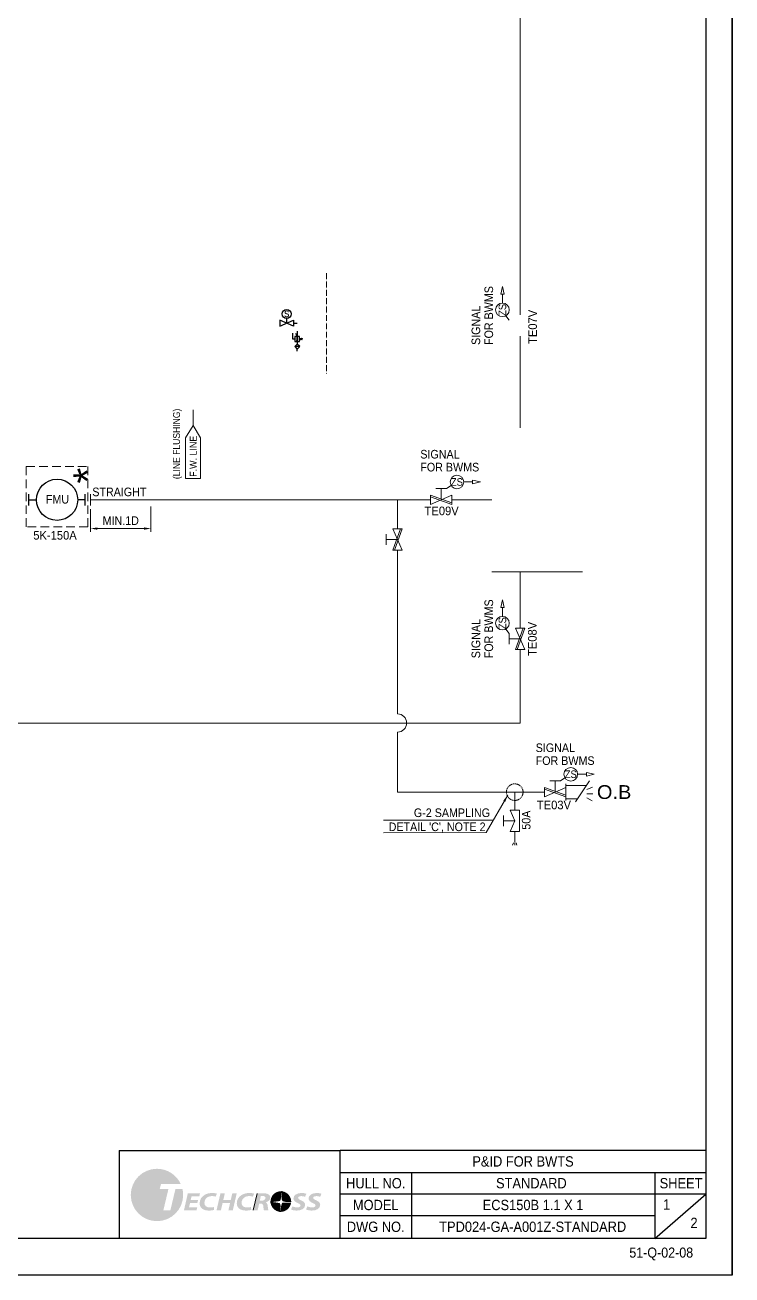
# Model space of a CAD drawing. Extents: x -1315200 to -1014507, y 2616811 to 2674779.
# Drawn here: x -1172643 to -1152124, y 2616811 to 2653084 of the extents above; entities that cross this region are included whole.
import ezdxf

# ---------------------------------------------------------------- set-up
doc = ezdxf.new("R2010")
doc.units = 0
doc.header["$LTSCALE"] = 25
doc.header["$MEASUREMENT"] = 0
doc.header["$PDMODE"] = 3
doc.header["$PDSIZE"] = -7
for name, pattern in [('DASHED', [0.75, 0.5, -0.25]), ('Dashed_dotted', [9.714286, 6.857143, -1.428571, 0, -1.428571]), ('HIDDEN', [0.375, 0.25, -0.125]), ('PHANTOM', [63.5, 31.75, -6.35, 6.35, -6.35, 6.35, -6.35]), ('PHANTOM2', [31.75, 15.875, -3.175, 3.175, -3.175, 3.175, -3.175])]:
    doc.linetypes.add(name, pattern=pattern)
doc.layers.get('0').update_dxf_attribs({"linetype": 'CONTINUOUS', "lineweight": 9})
doc.layers.get('DEFPOINTS').update_dxf_attribs({"linetype": 'CONTINUOUS'})
doc.layers.add('0.1 Defpoints', color=7, linetype='CONTINUOUS', plot=False)
doc.layers.add('0.2 Dwg sheet', color=7, linetype='CONTINUOUS')
doc.layers.add('0.3 Text', color=7, linetype='CONTINUOUS')
for name, color, linetype, lineweight in [('0.4 Maker scope box', 3, 'HIDDEN', 9), ('0.5 Dim', 1, 'CONTINUOUS', 9), ('1.1 Y_Pipe', 7, 'CONTINUOUS', 13), ('1.10 Air line', 253, 'PHANTOM', 9), ('1.4 M_Pipe', 7, 'CONTINUOUS', 25), ('1.5 M_Equip', 4, 'CONTINUOUS', 30), ('1.7 Signal', 6, 'ZIGZAG', 9), ('1.9 Arrow', 1, 'CONTINUOUS', 9)]:
    doc.layers.add(name, color=color, linetype=linetype, lineweight=lineweight)
doc.styles.add('ARIAL', font='arial.ttf')
doc.styles.get("Standard").update_dxf_attribs({"font": '', "width": 0.95, "height": 250})
doc.styles.get('Standard').set_extended_font_data('Gulim')
doc.linetypes.add('ZIGZAG', pattern='A,0.0001,-0.2,[131,ltypeshp.shx,S=0.2,R=0,X=-0.2,Y=0],-0.4,[131,ltypeshp.shx,S=0.2,R=180,X=0.2,Y=0],-0.2', length=0.8001)
doc.dimstyles.new('TC50', dxfattribs={"dimtxt": 250, "dimasz": 200, "dimexe": 100, "dimexo": 100, "dimgap": 100, "dimtad": 1, "dimtoh": 1, "dimdec": 0, "dimrnd": 0.0005, "dimzin": 9, "dimdsep": 46, "dimtxsty": 'Standard', "dimcen": -3.5, "dimclrd": 1, "dimclre": 1, "dimazin": 2, "dimtfac": 0.6, "dimtdec": 0, "dimtmove": 0, "dimatfit": 3, "dimfxl": 4, "dimtolj": 1, "dimlwd": 15, "dimlwe": 15, "dimarcsym": 0})

# ---------------------------------------------------------------- blocks, each defined once
blk = doc.blocks.new('양식 51-Q-02-08')
at = {"layer": '0.1 Defpoints'}
blk.add_lwpolyline([(-2677005, 1033560), (-2613196, 1033560), (-2613196, 988132), (-2677005, 988132)], close=True, dxfattribs=at)
at = {"layer": '0.2 Dwg sheet'}
for p, q in [((-2630979, 991742), (-2624571, 991742)), ((-2630979, 991742), (-2630979, 989196)), ((-2624571, 989196), (-2624571, 991742)), ((-2613953, 991742), (-2624571, 991742)), ((-2624571, 991110), (-2613953, 991110)), ((-2622500, 991110), (-2622500, 989196)), ((-2615440, 991110), (-2615440, 989196)), ((-2613953, 990478), (-2624571, 990478)), ((-2615440, 989196), (-2613953, 990478)), ((-2615440, 989846), (-2624571, 989846))]:
    blk.add_line(p, q, dxfattribs=at)
blk.add_lwpolyline([(-2613953, 989196), (-2676245, 989196), (-2676245, 1032800), (-2613953, 1032800)], close=True, dxfattribs=at)
at = {"layer": '0.2 Dwg sheet', "insert": (-2623536, 989529), "char_height": 300, "width": 2070.81, "attachment_point": 5}
blk.add_mtext('DWG NO.', dxfattribs=at)
at = {"layer": '0.3 Text', "width": 0.95}
blk.add_text('51-Q-02-08', height=291.7, dxfattribs=at).set_placement((-2616177, 988637))
at = {"layer": '0.3 Text', "char_height": 300, "attachment_point": 5}
for s, insert, width in [('HULL NO.', (-2623536, 990794), 2070.81), ('\\A1;SHEET', (-2614674, 990794), 1532.09), ('MODEL', (-2623536, 990162), 2070.81)]:
    blk.add_mtext(s, dxfattribs=dict(at, insert=insert, width=width))
blk = doc.blocks.new('*D505')
at = {"layer": '0.5 Dim', "color": 1, "linetype": 'ByBlock', "lineweight": 15, "ltscale": 30, "transparency": 16777216}
for p, q in [((-1170741, 2639039), (-1170741, 2638372)), ((-1168987, 2639116), (-1168987, 2638372)), ((-1170541, 2638472), (-1169187, 2638472))]:
    blk.add_line(p, q, dxfattribs=at)
at = {"layer": '0.5 Dim', "color": 1, "linetype": 'Continuous', "ltscale": 30, "transparency": 16777216}
for points in [[(-1170541, 2638505), (-1170541, 2638438), (-1170741, 2638472)], [(-1169187, 2638505), (-1169187, 2638438), (-1168987, 2638472)]]:
    blk.add_solid(points, dxfattribs=at)
at = {"layer": 'DEFPOINTS', "color": 0, "linetype": 'Continuous', "ltscale": 30, "transparency": 16777216}
for p in [(-1168987, 2639216), (-1170741, 2639139), (-1168987, 2638472)]:
    blk.add_point(p, dxfattribs=at)
at = {"layer": '0.5 Dim', "color": 0, "linetype": 'Continuous', "ltscale": 30, "transparency": 16777216, "insert": (-1169864, 2638702), "char_height": 250, "attachment_point": 5}
blk.add_mtext('\\A1;MIN.1D', dxfattribs=at)

msp = doc.modelspace()

# ---------------------------------------------------------------- hatches: boundary and pattern name
at = {"layer": '0.2 Dwg sheet', "lineweight": 0}
h = msp.add_hatch(color=256, dxfattribs=at)
h.dxf.hatch_style = 2
edge = h.paths.add_edge_path()
edge.add_spline(control_points=[(-1168276.2, 2619306.7), (-1168276.2, 2619306.7), (-1168423.3, 2618690), (-1168423.3, 2618690), (-1168423.3, 2618690), (-1168627.1, 2618690), (-1168627.1, 2618690), (-1168627.1, 2618690), (-1168479.9, 2619306.7), (-1168479.9, 2619306.7), (-1168479.9, 2619306.7), (-1168731.8, 2619306.7), (-1168731.8, 2619306.7), (-1168731.8, 2619306.7), (-1168696.4, 2619448.5), (-1168696.4, 2619448.5), (-1168696.4, 2619448.5), (-1168121.1, 2619448.5), (-1168121.1, 2619448.5), (-1168240.8, 2619711.1), (-1168505.4, 2619893.7), (-1168812.9, 2619893.7), (-1169232.6, 2619893.7), (-1169572.9, 2619553.4), (-1169572.9, 2619133.6), (-1169572.9, 2618713.8), (-1169232.6, 2618373.5), (-1168812.9, 2618373.5), (-1168393, 2618373.5), (-1168052.8, 2618713.8), (-1168052.8, 2619133.6), (-1168052.8, 2619193.2), (-1168059.9, 2619251), (-1168072.8, 2619306.7), (-1168072.8, 2619306.7), (-1168276.2, 2619306.7), (-1168276.2, 2619306.7)], knot_values=[0, 0, 0, 0, 1, 1, 1, 2, 2, 2, 3, 3, 3, 4, 4, 4, 5, 5, 5, 6, 6, 6, 7, 7, 7, 8, 8, 8, 9, 9, 9, 10, 10, 10, 11, 11, 11, 12, 12, 12, 12], degree=3, periodic=0)
h = msp.add_hatch(color=256, dxfattribs=at)
h.dxf.hatch_style = 2
h.paths.add_polyline_path([(-1167641.6, 2618899.5), (-1167853.5, 2618899.5), (-1167881, 2618779.3), (-1167642.5, 2618779.3), (-1167663.7, 2618689.1), (-1168029.9, 2618689.1), (-1167916.4, 2619183.1), (-1167562.7, 2619183.1), (-1167584, 2619093.1), (-1167809.1, 2619093.1), (-1167834, 2618988.1), (-1167620.3, 2618988.1)])
h = msp.add_hatch(color=256, dxfattribs=at)
h.dxf.hatch_style = 2
edge = h.paths.add_edge_path()
edge.add_spline(control_points=[(-1167153.1, 2618702.3), (-1167185, 2618690.6), (-1167238.2, 2618681.1), (-1167309.9, 2618681.1), (-1167468.6, 2618681.1), (-1167574.1, 2618760.2), (-1167574.1, 2618890.8), (-1167574.1, 2619002.9), (-1167513.9, 2619089.3), (-1167423.4, 2619139.2), (-1167361.3, 2619174.3), (-1167288.6, 2619191.2), (-1167204.5, 2619191.2), (-1167139.8, 2619191.2), (-1167091, 2619178.7), (-1167073.3, 2619170.8), (-1167073.3, 2619170.8), (-1167108.8, 2619084.9), (-1167108.8, 2619084.9), (-1167125.6, 2619092.2), (-1167165.6, 2619101), (-1167216.9, 2619101), (-1167268.3, 2619101), (-1167317.1, 2619087.9), (-1167353.3, 2619062.9), (-1167403, 2619028.5), (-1167435.8, 2618972), (-1167435.8, 2618903.2), (-1167435.8, 2618824), (-1167381.8, 2618771.2), (-1167277.1, 2618771.2), (-1167234.6, 2618771.2), (-1167192.9, 2618777), (-1167163.6, 2618787.4), (-1167163.6, 2618787.4), (-1167153.1, 2618702.3), (-1167153.1, 2618702.3)], knot_values=[0, 0, 0, 0, 1, 1, 1, 2, 2, 2, 3, 3, 3, 4, 4, 4, 5, 5, 5, 6, 6, 6, 7, 7, 7, 8, 8, 8, 9, 9, 9, 10, 10, 10, 11, 11, 11, 12, 12, 12, 12], degree=3, periodic=0)
h = msp.add_hatch(color=256, dxfattribs=at)
h.dxf.hatch_style = 2
h.paths.add_polyline_path([(-1166842.8, 2619183.1), (-1166887.1, 2618991.2), (-1166670.9, 2618991.2), (-1166626.6, 2619183.1), (-1166497.9, 2619183.1), (-1166611.4, 2618689.1), (-1166739.1, 2618689.1), (-1166692.1, 2618897.3), (-1166909.4, 2618897.3), (-1166956.3, 2618689.1), (-1167083.9, 2618689.1), (-1166970.5, 2619183.1)])
h = msp.add_hatch(color=256, dxfattribs=at)
h.dxf.hatch_style = 2
edge = h.paths.add_edge_path()
edge.add_spline(control_points=[(-1166075, 2618702.3), (-1166106.8, 2618690.6), (-1166160, 2618681.1), (-1166231.8, 2618681.1), (-1166390.5, 2618681.1), (-1166496, 2618760.2), (-1166496, 2618890.8), (-1166496, 2619002.9), (-1166435.7, 2619089.3), (-1166345.4, 2619139.2), (-1166283.2, 2619174.3), (-1166210.5, 2619191.2), (-1166126.3, 2619191.2), (-1166061.6, 2619191.2), (-1166012.9, 2619178.7), (-1165995.2, 2619170.8), (-1165995.2, 2619170.8), (-1166030.6, 2619084.9), (-1166030.6, 2619084.9), (-1166047.3, 2619092.2), (-1166087.3, 2619101), (-1166138.7, 2619101), (-1166190.2, 2619101), (-1166238.8, 2619087.9), (-1166275.3, 2619062.9), (-1166324.9, 2619028.5), (-1166357.7, 2618972), (-1166357.7, 2618903.2), (-1166357.7, 2618824), (-1166303.7, 2618771.2), (-1166199, 2618771.2), (-1166156.5, 2618771.2), (-1166114.8, 2618777), (-1166085.6, 2618787.4), (-1166085.6, 2618787.4), (-1166075, 2618702.3), (-1166075, 2618702.3)], knot_values=[0, 0, 0, 0, 1, 1, 1, 2, 2, 2, 3, 3, 3, 4, 4, 4, 5, 5, 5, 6, 6, 6, 7, 7, 7, 8, 8, 8, 9, 9, 9, 10, 10, 10, 11, 11, 11, 12, 12, 12, 12], degree=3, periodic=0)
at = {"layer": '0.2 Dwg sheet', "linetype": 'Continuous', "lineweight": 0}
h = msp.add_hatch(color=256, dxfattribs=at)
h.paths.add_polyline_path([(-1165523.9, 2619082), (-1165532.6, 2619107), (-1165567.9, 2619145.6), (-1165623.3, 2619171.4), (-1165693.4, 2619183.6), (-1165770.3, 2619185.7), (-1165842.1, 2619182.2), (-1165905, 2619173.6), (-1166016.6, 2618689.5), (-1166013.6, 2618689.1), (-1165890.9, 2618689.1), (-1165846.5, 2618883.9), (-1165800.1, 2618883.9), (-1165785.8, 2618882.7), (-1165761.1, 2618875.2), (-1165743.2, 2618860), (-1165731.2, 2618834.6), (-1165714.4, 2618709.8), (-1165710.7, 2618693.5), (-1165703.5, 2618689), (-1165577.8, 2618689), (-1165583.9, 2618708.1), (-1165589.2, 2618736.9), (-1165602.6, 2618841.4), (-1165609.2, 2618867.8), (-1165634.5, 2618906.4), (-1165657.6, 2618920.2), (-1165657.6, 2618922.2), (-1165643.8, 2618926.2), (-1165597.8, 2618945.5), (-1165561.4, 2618971.8), (-1165535.1, 2619006.1), (-1165522.7, 2619048), (-1165522.2, 2619068)])
h.paths.add_polyline_path([(-1165663.8, 2619034, -0.1380365), (-1165695, 2618990.4, -0.1340355), (-1165767, 2618967.5), (-1165829.1, 2618967.5), (-1165799.4, 2619103.7), (-1165736.4, 2619103.7, -0.1816988), (-1165676.6, 2619084, -0.2969134)], flags=16)
at = {"layer": '0.2 Dwg sheet', "lineweight": 0}
h = msp.add_hatch(color=256, dxfattribs=at)
h.dxf.hatch_style = 2
edge = h.paths.add_edge_path()
edge.add_spline(control_points=[(-1165193.4, 2619241), (-1165201.8, 2619241.7), (-1165210.2, 2619242.3), (-1165218.8, 2619242.3), (-1165319.7, 2619242.3), (-1165408.7, 2619192.1), (-1165462.8, 2619115.5), (-1165473.8, 2619098.1), (-1165483.8, 2619079.7), (-1165492, 2619060), (-1165504, 2619031.2), (-1165511.8, 2619001.8), (-1165515.9, 2618972.6), (-1165516.8, 2618963.1), (-1165517.4, 2618953.5), (-1165517.4, 2618943.7), (-1165517.4, 2618943.2), (-1165517.3, 2618942.6), (-1165517.3, 2618942), (-1165405, 2618949.3), (-1165274.1, 2618962.1), (-1165257.9, 2618969.3), (-1165237, 2618978.7), (-1165205.4, 2619165.6), (-1165193.4, 2619241)], knot_values=[0, 0, 0, 0, 1, 1, 1, 2, 2, 2, 3, 3, 3, 4, 4, 4, 5, 5, 5, 6, 6, 6, 7, 7, 7, 8, 8, 8, 8], degree=3, periodic=0)
h = msp.add_hatch(color=256, dxfattribs=at)
h.dxf.hatch_style = 2
edge = h.paths.add_edge_path()
edge.add_spline(control_points=[(-1165266.9, 2618889.2), (-1165290.3, 2618903.5), (-1165419.8, 2618911.4), (-1165515.9, 2618915.4), (-1165502.5, 2618773.5), (-1165389.9, 2618660.5), (-1165248.1, 2618646.7), (-1165240.3, 2618776.7), (-1165232.7, 2618868.5), (-1165266.9, 2618889.2)], knot_values=[0, 0, 0, 0, 1, 1, 1, 2, 2, 2, 3, 3, 3, 3], degree=3, periodic=0)
h = msp.add_hatch(color=256, dxfattribs=at)
h.dxf.hatch_style = 2
edge = h.paths.add_edge_path()
edge.add_spline(control_points=[(-1165215.2, 2618645.4), (-1165066.2, 2618647.1), (-1164943.7, 2618758.1), (-1164923.5, 2618902), (-1165043.5, 2618899.2), (-1165145.3, 2618895.7), (-1165159.8, 2618892.8), (-1165186.8, 2618887.1), (-1165206.8, 2618726.9), (-1165215.2, 2618645.4)], knot_values=[0, 0, 0, 0, 1, 1, 1, 2, 2, 2, 3, 3, 3, 3], degree=3, periodic=0)
h = msp.add_hatch(color=256, dxfattribs=at)
h.dxf.hatch_style = 2
edge = h.paths.add_edge_path()
edge.add_spline(control_points=[(-1165161.8, 2618959.5), (-1165146.5, 2618949.4), (-1165042.2, 2618943.5), (-1164920.4, 2618940), (-1164920.4, 2618941.2), (-1164920.3, 2618942.4), (-1164920.3, 2618943.7), (-1164920.3, 2619090.3), (-1165026, 2619212), (-1165165.4, 2619237.2), (-1165175.3, 2619152.2), (-1165191.5, 2618979.1), (-1165161.8, 2618959.5)], knot_values=[0, 0, 0, 0, 1, 1, 1, 2, 2, 2, 3, 3, 3, 4, 4, 4, 4], degree=3, periodic=0)
h = msp.add_hatch(color=256, dxfattribs=at)
h.dxf.hatch_style = 2
edge = h.paths.add_edge_path()
edge.add_spline(control_points=[(-1164881.9, 2618803.5), (-1164846.4, 2618786), (-1164796.8, 2618771.9), (-1164740.9, 2618771.9), (-1164692.2, 2618771.9), (-1164646.9, 2618791), (-1164646.9, 2618829.1), (-1164646.9, 2618857.7), (-1164672.7, 2618875.3), (-1164727.5, 2618899.5), (-1164790.5, 2618927.4), (-1164850.8, 2618966.9), (-1164850.8, 2619030.7), (-1164850.8, 2619130.4), (-1164746.3, 2619191.2), (-1164616, 2619191.2), (-1164544.2, 2619191.2), (-1164501.6, 2619178), (-1164476, 2619167), (-1164476, 2619167), (-1164515.8, 2619079.2), (-1164515.8, 2619079.2), (-1164535.3, 2619087.9), (-1164576.9, 2619101), (-1164626.6, 2619100.3), (-1164686, 2619100.3), (-1164717, 2619076.1), (-1164717, 2619048.9), (-1164717, 2619019.6), (-1164680.7, 2619002.1), (-1164630.1, 2618978.7), (-1164557.4, 2618947), (-1164512.2, 2618906.8), (-1164512.2, 2618847.4), (-1164512.2, 2618737.5), (-1164622.1, 2618681.1), (-1164754.3, 2618681.1), (-1164836.7, 2618681.7), (-1164897, 2618699.3), (-1164924.4, 2618716.3), (-1164924.4, 2618716.3), (-1164881.9, 2618803.5), (-1164881.9, 2618803.5)], knot_values=[0, 0, 0, 0, 1, 1, 1, 2, 2, 2, 3, 3, 3, 4, 4, 4, 5, 5, 5, 6, 6, 6, 7, 7, 7, 8, 8, 8, 9, 9, 9, 10, 10, 10, 11, 11, 11, 12, 12, 12, 13, 13, 13, 14, 14, 14, 14], degree=3, periodic=0)
h = msp.add_hatch(color=256, dxfattribs=at)
h.dxf.hatch_style = 2
edge = h.paths.add_edge_path()
edge.add_spline(control_points=[(-1164444.8, 2618803.5), (-1164409.3, 2618786), (-1164359.8, 2618771.9), (-1164303.9, 2618771.9), (-1164255, 2618771.9), (-1164209.9, 2618791), (-1164209.9, 2618829.1), (-1164209.9, 2618857.7), (-1164235.5, 2618875.3), (-1164290.6, 2618899.5), (-1164353.5, 2618927.4), (-1164413.8, 2618966.9), (-1164413.8, 2619030.7), (-1164413.8, 2619130.4), (-1164309.1, 2619191.2), (-1164178.9, 2619191.2), (-1164107.1, 2619191.2), (-1164064.6, 2619178), (-1164038.8, 2619167), (-1164038.8, 2619167), (-1164078.7, 2619079.2), (-1164078.7, 2619079.2), (-1164098.2, 2619087.9), (-1164139.9, 2619101), (-1164189.5, 2619100.3), (-1164248.8, 2619100.3), (-1164280, 2619076.1), (-1164280, 2619048.9), (-1164280, 2619019.6), (-1164243.6, 2619002.1), (-1164193.1, 2618978.7), (-1164120.4, 2618947), (-1164075.1, 2618906.8), (-1164075.1, 2618847.4), (-1164075.1, 2618737.5), (-1164185.1, 2618681.1), (-1164317.2, 2618681.1), (-1164399.7, 2618681.7), (-1164459.9, 2618699.3), (-1164487.4, 2618716.3), (-1164487.4, 2618716.3), (-1164444.8, 2618803.5), (-1164444.8, 2618803.5)], knot_values=[0, 0, 0, 0, 1, 1, 1, 2, 2, 2, 3, 3, 3, 4, 4, 4, 5, 5, 5, 6, 6, 6, 7, 7, 7, 8, 8, 8, 9, 9, 9, 10, 10, 10, 11, 11, 11, 12, 12, 12, 13, 13, 13, 14, 14, 14, 14], degree=3, periodic=0)
at = {"layer": '1.5 M_Equip'}
h = msp.add_hatch(color=256, dxfattribs=at)
h.paths.add_polyline_path([(-1164741.5, 2643896.5), (-1164732.9, 2643927.6), (-1164750.3, 2643927.5)])
h.paths.add_polyline_path([(-1164750.6, 2644015.8), (-1164733.2, 2644015.8), (-1164742, 2644046.8)])

# ---------------------------------------------------------------- linework, layer by layer
at = {"layer": '0.1 Defpoints', "color": 4, "linetype": 'ByBlock'}
msp.add_lwpolyline([(-1215933.4, 2616811.4), (-1152124.5, 2616811.4), (-1152124.5, 2662239.3), (-1215933.4, 2662239.3)], close=True, dxfattribs=at)
at = {"layer": '0.2 Dwg sheet', "linetype": 'Continuous', "lineweight": 0}
msp.add_line((-1166016.6, 2618689.5), (-1165905, 2619173.6), dxfattribs=at)
at = {"layer": '0.2 Dwg sheet', "lineweight": 0}
for points in [[(-1165257.9, 2618969.3), (-1165274.1, 2618962.1), (-1165405, 2618949.3), (-1165517.3, 2618942)], [(-1165515.9, 2618915.4), (-1165419.8, 2618911.4), (-1165290.3, 2618903.5), (-1165266.9, 2618889.2)], [(-1165193.4, 2619241), (-1165205.4, 2619165.6), (-1165237, 2618978.7), (-1165257.9, 2618969.3)], [(-1165161.8, 2618959.5), (-1165191.5, 2618979.1), (-1165175.3, 2619152.2), (-1165165.4, 2619237.2)], [(-1164920.4, 2618940), (-1165042.2, 2618943.5), (-1165146.5, 2618949.4), (-1165161.8, 2618959.5)], [(-1165159.8, 2618892.8), (-1165145.3, 2618895.7), (-1165043.5, 2618899.2), (-1164923.5, 2618902)], [(-1165266.9, 2618889.2), (-1165232.7, 2618868.5), (-1165240.3, 2618776.7), (-1165248.1, 2618646.7)], [(-1165215.2, 2618645.4), (-1165206.8, 2618726.9), (-1165186.8, 2618887.1), (-1165159.8, 2618892.8)]]:
    msp.add_open_spline(points, degree=3, dxfattribs=at)
at = {"layer": '0.4 Maker scope box', "linetype": 'DASHED', "lineweight": 15, "ltscale": 20}
msp.add_lwpolyline([(-1172605.3, 2640270.8), (-1170818.3, 2640270.4), (-1170818.3, 2638520), (-1172605.3, 2638520.4)], close=True, dxfattribs=at)
at = {"layer": '0.5 Dim', "color": 1}
msp.add_line((-1159050.4, 2630014.5), (-1162239.5, 2630014.5), dxfattribs=at)
at = {"layer": '0.5 Dim', "color": 1, "linetype": 'PHANTOM2', "lineweight": 9, "ltscale": 0.3}
msp.add_circle((-1158429.7, 2630823.4), 241.6, dxfattribs=at)
at = {"layer": '1.1 Y_Pipe', "linetype": 'Continuous', "ltscale": 30}
for p, q in [((-1158269.5, 2644670.1), (-1158269.5, 2655460.6)), ((-1158269.5, 2641399.1), (-1158269.5, 2644050.7)), ((-1170741.3, 2639305.8), (-1160873.9, 2639305.8)), ((-1161831.2, 2638461.6), (-1161831.2, 2639305.8)), ((-1160254.5, 2639305.8), (-1159091.1, 2639305.8)), ((-1161831.2, 2633092.7), (-1161831.2, 2637842.2)), ((-1159091.1, 2637212.5), (-1156463.4, 2637212.5)), ((-1158269.5, 2635578.7), (-1158269.5, 2637212.5)), ((-1158407, 2635578.7), (-1158132, 2634959.3)), ((-1158407, 2634959.3), (-1158185.1, 2635578.7)), ((-1158357.5, 2634959.3), (-1158132, 2635578.7)), ((-1158132, 2634959.3), (-1158407, 2634959.3)), ((-1158269.5, 2632828.6), (-1158269.5, 2634959.3)), ((-1211507.5, 2632828.6), (-1158269.5, 2632828.6)), ((-1161831.2, 2632564.5), (-1161831.2, 2630823.4)), ((-1157570.6, 2630823.4), (-1161831.2, 2630823.4))]:
    msp.add_line(p, q, dxfattribs=at)
at = {"layer": '1.1 Y_Pipe', "color": 0}
for p, q in [((-1158595.7, 2644515.3), (-1158686.3, 2644648.5)), ((-1160409.4, 2639632), (-1160276.2, 2639722.6)), ((-1158595.7, 2635423.8), (-1158686.3, 2635557)), ((-1157106.1, 2631149.6), (-1156972.9, 2631240.2))]:
    msp.add_line(p, q, dxfattribs=at)
at = {"layer": '1.1 Y_Pipe'}
for p, q in [((-1167765.8, 2641918.7), (-1167765.8, 2641466.6)), ((-1167765.8, 2641466.6), (-1167985.6, 2641102.3)), ((-1167765.8, 2641466.6), (-1167546, 2641102.3)), ((-1167985.6, 2639924), (-1167985.6, 2641102.3)), ((-1167546, 2639924), (-1167546, 2641102.3)), ((-1167546, 2639924), (-1167985.6, 2639924)), ((-1160719, 2639632), (-1160409.4, 2639632)), ((-1160564.2, 2639305.8), (-1160564.2, 2639632)), ((-1170741.3, 2639138.6), (-1170741.3, 2639472.9)), ((-1160873.9, 2639168.3), (-1160873.9, 2639443.3)), ((-1160254.5, 2639443.3), (-1160873.9, 2639168.3)), ((-1160873.9, 2639443.3), (-1160254.5, 2639221.4)), ((-1160873.9, 2639393.8), (-1160254.5, 2639168.3)), ((-1160254.5, 2639168.3), (-1160254.5, 2639443.3)), ((-1162157.4, 2637997.1), (-1162157.4, 2638306.8)), ((-1161831.2, 2638151.9), (-1162157.4, 2638151.9)), ((-1161693.7, 2638461.6), (-1161968.7, 2638461.6)), ((-1161968.7, 2638461.6), (-1161693.7, 2637842.2)), ((-1161968.7, 2637842.2), (-1161746.8, 2638461.6)), ((-1161919.2, 2637842.2), (-1161693.7, 2638461.6)), ((-1161693.7, 2637842.2), (-1161968.7, 2637842.2)), ((-1158595.7, 2635114.1), (-1158595.7, 2635423.8)), ((-1158269.5, 2635269), (-1158595.7, 2635269)), ((-1158132, 2635578.7), (-1158407, 2635578.7)), ((-1157570.6, 2630685.9), (-1157570.6, 2630960.9)), ((-1156951.2, 2630960.9), (-1157570.6, 2630685.9)), ((-1157570.6, 2630960.9), (-1156951.2, 2630739)), ((-1157570.6, 2630911.4), (-1156951.2, 2630685.9)), ((-1157415.8, 2631149.6), (-1157106.1, 2631149.6)), ((-1157260.9, 2630823.4), (-1157260.9, 2631149.6)), ((-1156951.2, 2631062.5), (-1156951.2, 2630584.3)), ((-1156349.1, 2631014.8), (-1156951.2, 2631014.8)), ((-1156255.3, 2631155.5), (-1156665, 2630541)), ((-1156339.4, 2630895.4), (-1156176.1, 2630966.8)), ((-1158429.7, 2630303.1), (-1158429.7, 2630823.4)), ((-1156951.2, 2630630.4), (-1156605.4, 2630630.4)), ((-1156339.4, 2630775.8), (-1156160.1, 2630775.8)), ((-1156339.4, 2630656.3), (-1156186.3, 2630569)), ((-1158755.9, 2630148.2), (-1158755.9, 2629838.6)), ((-1158567.2, 2630303.1), (-1158429.7, 2629993.4)), ((-1158567.2, 2630303.1), (-1158292.2, 2630303.1)), ((-1158292.2, 2630303.1), (-1158292.2, 2629683.7)), ((-1158429.7, 2629993.4), (-1158755.9, 2629993.4)), ((-1158567.2, 2629683.7), (-1158429.7, 2629993.4)), ((-1158292.2, 2629683.7), (-1158567.2, 2629683.7)), ((-1158429.7, 2629372.9), (-1158429.7, 2629683.7)), ((-1158467.3, 2629353.6), (-1158492.2, 2629286.1)), ((-1158429.7, 2629353.9), (-1158429.7, 2629285.3)), ((-1158392, 2629353.6), (-1158367.1, 2629286.1))]:
    msp.add_line(p, q, dxfattribs=at)
at = {"layer": '1.1 Y_Pipe', "color": 0}
for centre in [(-1158787.2, 2644817.5), (-1160107.2, 2639823.5), (-1158787.2, 2635726), (-1156803.9, 2631341.1)]:
    msp.add_circle(centre, 196.8, dxfattribs=at)
at = {"layer": '1.1 Y_Pipe', "linetype": 'Continuous', "ltscale": 30}
msp.add_arc((-1161831.2, 2632828.6), 264.1, 270, 90, dxfattribs=at)
at = {"layer": '1.10 Air line', "linetype": 'Dashed_dotted'}
msp.add_line((-1163893.2, 2645883.6), (-1163893.2, 2642960.1), dxfattribs=at)
at = {"layer": '1.4 M_Pipe'}
for p, q in [((-1172528.3, 2639138.6), (-1172528.3, 2639472.9)), ((-1170895.3, 2639138.6), (-1170895.3, 2639472.9))]:
    msp.add_line(p, q, dxfattribs=at)
for points in [[(-1172528.3, 2639305.8), (-1172309.5, 2639305.8)], [(-1170895.3, 2639305.8), (-1171114.1, 2639305.8)]]:
    msp.add_lwpolyline(points, dxfattribs=at)
at = {"layer": '1.5 M_Equip'}
for p, q in [((-1165246, 2644517.2), (-1165246.1, 2644340.1)), ((-1165246.1, 2644340.1), (-1164847.3, 2644517.1)), ((-1164847.3, 2644340.1), (-1165246, 2644517.2)), ((-1165046.7, 2644428.6), (-1165046.7, 2644568.2)), ((-1164847.3, 2644517.1), (-1164847.3, 2644340.1)), ((-1164847.3, 2644428.6), (-1164740.3, 2644428.6)), ((-1164872, 2643971.2), (-1164872.6, 2644138.4)), ((-1164810.7, 2643971.4), (-1164872, 2643971.2)), ((-1164796, 2644138.6), (-1164742, 2644046.8)), ((-1164742, 2644046.8), (-1164750.6, 2644015.8)), ((-1164733.2, 2644015.8), (-1164750.6, 2644015.8)), ((-1164732.9, 2643927.6), (-1164750.3, 2643927.5)), ((-1164741.5, 2643896.5), (-1164750.3, 2643927.5)), ((-1164733.2, 2644015.8), (-1164742, 2644046.8)), ((-1164741.5, 2643896.5), (-1164742, 2644046.8)), ((-1164740.3, 2644202.4), (-1164740.6, 2643821.8)), ((-1164672.8, 2643971.9), (-1164648.7, 2643945.5)), ((-1164648.7, 2643945.5), (-1164633.8, 2644000.9)), ((-1164633.8, 2644000.9), (-1164611.8, 2643945.7)), ((-1164611.8, 2643945.7), (-1164588.6, 2644001.8)), ((-1164776, 2643716.4), (-1164776.2, 2643786.6)), ((-1164670.8, 2643751.8), (-1164776.1, 2643751.5)), ((-1164740.8, 2643618.5), (-1164740.8, 2643681.4))]:
    msp.add_line(p, q, dxfattribs=at)
at = {"layer": '1.5 M_Equip', "elevation": 0}
for points in [[(-1164672.5, 2643896.8), (-1164673.1, 2644047), (-1164811, 2644046.6), (-1164810.5, 2643896.3)], [(-1164740.8, 2643681.4), (-1164670.8, 2643751.8), (-1164741.2, 2643821.8), (-1164811.2, 2643751.4)]]:
    msp.add_lwpolyline(points, close=True, dxfattribs=at)
at = {"layer": '1.5 M_Equip'}
msp.add_circle((-1165046.7, 2644699.8), 131.6, dxfattribs=at)
at = {"layer": '1.5 M_Equip', "color": 4}
msp.add_circle((-1171711.8, 2639305.8), 597.7, dxfattribs=at)
at = {"layer": '1.7 Signal', "linetype": 'ZIGZAG', "ltscale": 10}
for p, q in [((-1158787.2, 2645014.3), (-1158787.2, 2645270.5)), ((-1159910.4, 2639823.5), (-1159654.1, 2639823.5)), ((-1158787.2, 2635922.8), (-1158787.2, 2636179.1)), ((-1156607.1, 2631341.1), (-1156350.8, 2631341.1))]:
    msp.add_line(p, q, dxfattribs=at)
at = {"layer": '1.9 Arrow'}
for p, q in [((-1158787.2, 2645497.6), (-1158837.3, 2645270.5)), ((-1158737.1, 2645270.5), (-1158787.2, 2645497.6)), ((-1158837.3, 2645270.5), (-1158737.1, 2645270.5)), ((-1159654.1, 2639873.5), (-1159654.1, 2639773.4)), ((-1159427.1, 2639823.5), (-1159654.1, 2639873.5)), ((-1159654.1, 2639773.4), (-1159427.1, 2639823.5)), ((-1158787.2, 2636406.1), (-1158837.3, 2636179.1)), ((-1158737.1, 2636179.1), (-1158787.2, 2636406.1)), ((-1158837.3, 2636179.1), (-1158737.1, 2636179.1)), ((-1156350.8, 2631391.2), (-1156350.8, 2631291)), ((-1156123.8, 2631341.1), (-1156350.8, 2631391.2)), ((-1156350.8, 2631291), (-1156123.8, 2631341.1))]:
    msp.add_line(p, q, dxfattribs=at)

# ---------------------------------------------------------------- block references
at = {"color": 217, "linetype": 'Continuous', "true_color": 0x93278f}
msp.add_blockref('양식 51-Q-02-08', (1461071.6, 1628679.3), dxfattribs=at)

# ---------------------------------------------------------------- texts
at = {"layer": '0.3 Text'}
for s, height, rotation, width, p in [('s', 248.9, 0.00724, 0.95, (-1165124.4, 2644604.9)), ('TE07V', 250, 90, 0.99, (-1157786, 2643830)), ('TE08V', 250, 90, 0.99, (-1157793.7, 2634775)), ('50A', 250, 90, 0.95, (-1157973.2, 2629734.3))]:
    msp.add_text(s, height=height, rotation=rotation, dxfattribs=dict(at, width=width)).set_placement(p)
at = {"layer": '0.3 Text', "linetype": 'Continuous', "width": 0.99}
msp.add_text('F.W. LINE', height=200, rotation=90, dxfattribs=at).set_placement((-1167659.5, 2639972.2))
at = {"layer": '0.3 Text'}
for s, height, width, p in [('STRAIGHT', 250, 0.95, (-1170689.8, 2639410.6)), ('TE09V', 250, 0.99, (-1161046.5, 2638859.1)), ('O.B', 400, 1.109649, (-1156045.8, 2630625.6)), ('TE03V', 250, 0.99, (-1157786.8, 2630325.8))]:
    msp.add_text(s, height=height, dxfattribs=dict(at, width=width)).set_placement(p)
at = {"layer": '0.3 Text', "linetype": 'Continuous', "width": 0.99}
msp.add_text('5K-150A', height=250, dxfattribs=at).set_placement((-1172402, 2638151.2))
at = {"layer": '0.3 Text', "color": 4, "linetype": 'Continuous', "width": 0.95}
for s, p in [('1', (-1154127, 2618706.6)), ('2', (-1153331.1, 2618174.1))]:
    msp.add_text(s, height=300, dxfattribs=at).set_placement(p)
at = {"layer": '0.3 Text', "color": 3, "char_height": 250, "width": 3089.316, "attachment_point": 5, "rotation": 90, "line_spacing_factor": 0.9}
for insert in [(-1159368.6, 2645344.3), (-1159368.6, 2636252.8)]:
    msp.add_mtext('\\pxql;SIGNAL\\PFOR BWMS', dxfattribs=dict(at, insert=insert))
at = {"layer": '0.3 Text', "char_height": 220, "width": 219.124, "attachment_point": 5, "rotation": 90, "line_spacing_factor": 0.9}
for insert in [(-1158786.4, 2644816.8), (-1158786.4, 2635725.4)]:
    msp.add_mtext('\\pxqc;ZS', dxfattribs=dict(at, insert=insert))
at = {"layer": '0.3 Text', "insert": (-1168345.6, 2639906.5), "char_height": 200, "width": 3714.7, "attachment_point": 1, "rotation": 90}
msp.add_mtext('\\pxql;(LINE FLUSHING)', dxfattribs=at)
at = {"layer": '0.3 Text', "color": 3, "char_height": 250, "width": 3089.316, "attachment_point": 5, "line_spacing_factor": 0.9}
for insert in [(-1159625.3, 2640439.9), (-1156277.1, 2631922.5)]:
    msp.add_mtext('\\pxql;SIGNAL\\PFOR BWMS', dxfattribs=dict(at, insert=insert))
at = {"layer": '0.3 Text', "char_height": 220, "width": 219.124, "attachment_point": 5, "line_spacing_factor": 0.9}
for insert in [(-1160107.8, 2639822.6), (-1156804.5, 2631340.2)]:
    msp.add_mtext('\\pxqc;ZS', dxfattribs=dict(at, insert=insert))
at = {"layer": '0.3 Text', "linetype": 'Continuous', "insert": (-1171700.3, 2639320.1), "char_height": 250, "width": 1301.802, "attachment_point": 5, "line_spacing_factor": 0.9}
msp.add_mtext('\\pxqc;FMU', dxfattribs=at)
at = {"layer": '0.3 Text', "char_height": 250, "attachment_point": 3}
for s, insert in [('G-2 SAMPLING', (-1159147.1, 2630350.1)), ("DETAIL 'C', NOTE 2", (-1159276.8, 2629942.2))]:
    msp.add_mtext(s, dxfattribs=dict(at, insert=insert))
at = {"layer": '0.3 Text', "color": 4, "char_height": 300, "attachment_point": 5}
for s, insert, width in [('\\A1;\\pxqc;P&ID FOR BWTS', (-1158190.3, 2620105.3), 10618.125), ('\\A1;STANDARD', (-1157947.3, 2619474), 6962.578), ('\\pxqc;ECS150B 1.1 X 1', (-1157898.6, 2618840.9), 7060), ('\\A1;TPD024-GA-A001Z-STANDARD', (-1157908.7, 2618208.8), 7039.897)]:
    msp.add_mtext(s, dxfattribs=dict(at, insert=insert, width=width))
at = {"layer": '0.3 Text', "insert": (-1162464, 2619473.1), "char_height": 300, "width": 2070.807, "attachment_point": 5}
msp.add_mtext('HULL NO.', dxfattribs=at)
at = {"layer": '0.4 Maker scope box', "style": 'ARIAL'}
msp.add_text('*', height=844.8, rotation=90, dxfattribs=at).set_placement((-1170398.4, 2639777.4))

# ---------------------------------------------------------------- dimensions: what is measured, and where the dimension line sits
at = {"layer": '0.5 Dim', "color": 0, "linetype": 'Continuous', "ltscale": 30}
dim = msp.add_linear_dim(base=(-1168987.2, 2638471.7), p1=(-1170741.3, 2639138.6), p2=(-1168987.2, 2639215.8), text='MIN.1D', dimstyle='TC50', override={"dimtoh": 0, "dimarcsym": 1}, dxfattribs=at)
dim.commit()
dim.dimension.update_dxf_attribs({"geometry": '*D505', "text_midpoint": (-1169864.3, 2638701.6)})

# ---------------------------------------------------------------- leaders
at = {"layer": '0.5 Dim', "color": 71}
msp.add_leader([(-1158631.6, 2630734.9), (-1159262.1, 2629650.4), (-1162239.5, 2629643.6)], dimstyle='TC50', override={"dimgap": 100, "dimtad": 0, "dimarcsym": 1}, dxfattribs=at)

doc.saveas('drawing.dxf')
